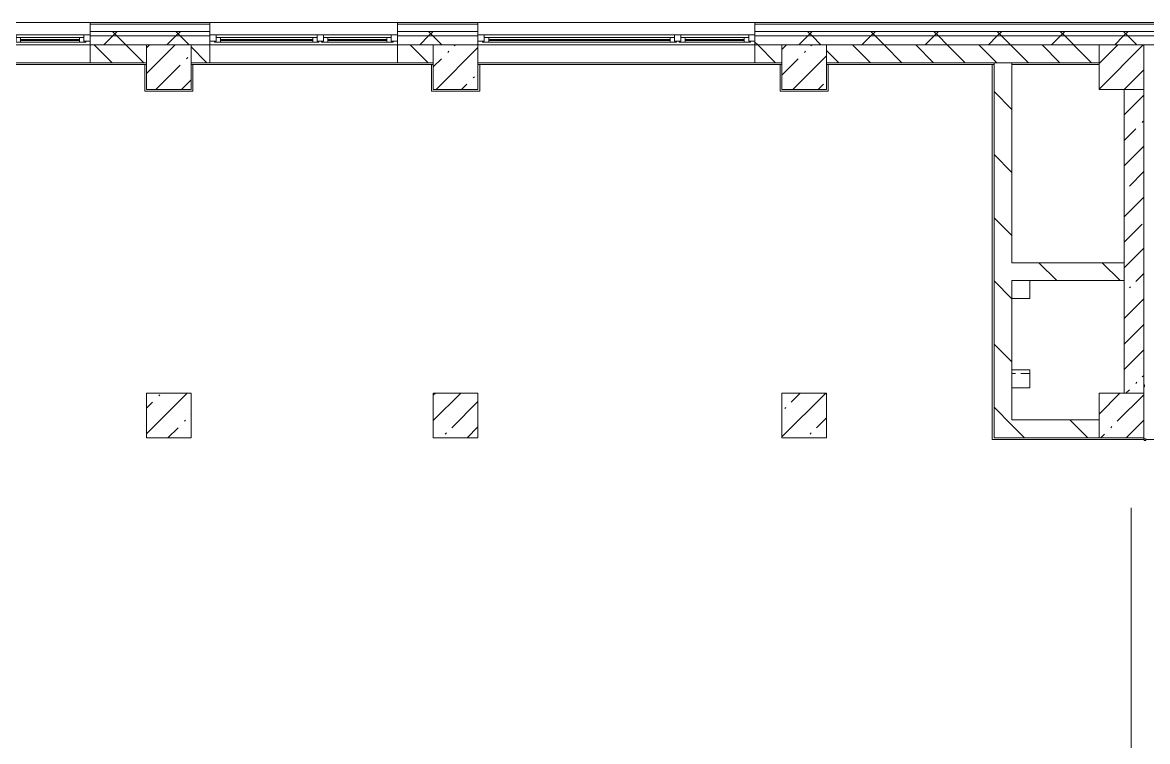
# Model space of a CAD drawing. Header units: millimetres. Extents: x -5368 to 196898, y -8553 to 29000.
# Drawn here: x 134178 to 146768, y 19298 to 27350 of the extents above; entities that cross this region are included whole.
import ezdxf

# ---------------------------------------------------------------- set-up
doc = ezdxf.new("R2010")
doc.units = ezdxf.units.MM
doc.linetypes.add('200_ШТРИХ__ш1_п0_6_', pattern=[160, 100, -60])
for name, color, linetype, lineweight in [('A-DETL-MBND-1', 7, '200_ШТРИХ__ш1_п0_6_', 9), ('A-GLAZ-2', 7, 'Continuous', 5), ('A-WALL', 7, 'Continuous', 9), ('A-WALL-2', 7, 'Continuous', 5), ('I-WALL-4', 7, 'Continuous', 5), ('S-COLS-3', 7, 'Continuous', 5), ('Оси', 7, 'Continuous', 9)]:
    doc.layers.add(name, color=color, linetype=linetype, lineweight=lineweight)
doc.layers.add('A-FLOR-3', color=7, linetype='Continuous', lineweight=5, true_color=0xaaaaaa)
pattern_1 = [(45, (62025.03, 0), (-285.1231, 285.1231), []), (45, (62310.15, 0), (-285.1231, 285.1231), [504.031, -100.806, 16.764, -84.042])]
pattern_2 = [(45, (62025.03, 0), (-353.5534, 353.5534), []), (135, (62025.03, 0), (-353.5534, -353.5534), [])]
pattern_3 = [(135, (62025.03, 0), (-353.5534, -353.5534), [])]

# ---------------------------------------------------------------- blocks, each defined once
blk = doc.blocks.new('BSC_Колонна _Прямоугольная - 500х500-23287078-3_3_1_птичка')
at = {"layer": 'S-COLS-3'}
h = blk.add_hatch(dxfattribs=at)
h.set_pattern_fill('FP_72', color=256, style=0, pattern_type=2)
h.set_pattern_definition([(45, (-84450, -22950), (-285.1231, 285.1231), []), (45, (-84164.88, -22950), (-285.1231, 285.1231), [504.031, -100.806, 16.764, -84.042])])
h.paths.add_polyline_path([(-250, -250), (250, -250), (250, 250), (-250, 250)])
for p, q in [((250, 250), (-250, 250)), ((-250, 250), (-250, -250)), ((250, -250), (250, 250)), ((-250, -250), (250, -250))]:
    blk.add_line(p, q, dxfattribs=at)
blk = doc.blocks.new('BSC_Колонна _Прямоугольная - 500х500-V103-3_3_1_птичка')
at = {"layer": 'S-COLS-3'}
h = blk.add_hatch(dxfattribs=at)
h.set_pattern_fill('FP_87', color=256, style=0, pattern_type=2)
h.set_pattern_definition([(45, (-77000, -22950), (-285.1231, 285.1231), []), (45, (-76714.88, -22950), (-285.1231, 285.1231), [504.031, -100.806, 16.764, -84.042])])
h.paths.add_polyline_path([(-250, -250), (250, -250), (250, 250), (-250, 250)])
for p, q in [((250, 250), (-250, 250)), ((-250, 250), (-250, -250)), ((250, -250), (250, 250)), ((-250, -250), (250, -250))]:
    blk.add_line(p, q, dxfattribs=at)
blk = doc.blocks.new('BSC_Колонна _Прямоугольная - 500х500-V104-3_3_1_птичка')
at = {"layer": 'S-COLS-3'}
h = blk.add_hatch(dxfattribs=at)
h.set_pattern_fill('FP_88', color=256, style=0, pattern_type=2)
h.set_pattern_definition([(45, (-73790, -22950), (-285.1231, 285.1231), []), (45, (-73504.88, -22950), (-285.1231, 285.1231), [504.031, -100.806, 16.764, -84.042])])
h.paths.add_polyline_path([(-250, -250), (250, -250), (250, 250), (-250, 250)])
for p, q in [((250, 250), (-250, 250)), ((-250, 250), (-250, -250)), ((250, -250), (250, 250)), ((-250, -250), (250, -250))]:
    blk.add_line(p, q, dxfattribs=at)
blk = doc.blocks.new('120_Окно_СКБ_2Ст - 120_Окно_СКБ_2Ст 3100х2500 _мал_створка слева_ 2-19089248-3_3_1_птичка')
at = {"layer": 'A-GLAZ-2'}
for p, q in [((-1550, -75), (-1550, -5)), ((-1550, -5), (-1480, -5)), ((1550, -5), (-1550, -5)), ((-1480, -75), (-1550, -75)), ((-1550, -75), (-1500, -75)), ((-1480, -75), (-1500, -75)), ((-1500, -75), (-1500, -85)), ((-1500, -85), (670, -85)), ((670, -85), (-1500, -85)), ((-1480, -5), (-1480, -75)), ((650, -35), (-1480, -35)), ((-1480, -35), (-1480, -75)), ((-1430, -85), (-1430, -35)), ((-1430, -55), (600, -55)), ((600, -65), (-1430, -65)), ((600, -85), (600, -35)), ((650, -75), (650, -5)), ((650, -5), (720, -5)), ((650, -75), (650, -35)), ((720, -75), (650, -75)), ((670, -75), (650, -75)), ((670, -75), (700, -75)), ((670, -85), (670, -75)), ((720, -75), (700, -75)), ((700, -75), (700, -85)), ((700, -85), (1500, -85)), ((1500, -85), (700, -85)), ((720, -5), (720, -75)), ((1480, -35), (720, -35)), ((720, -35), (720, -75)), ((770, -85), (770, -35)), ((770, -55), (1430, -55)), ((1430, -65), (770, -65)), ((1430, -85), (1430, -35)), ((1480, -75), (1480, -5)), ((1480, -5), (1550, -5)), ((1480, -75), (1480, -35)), ((1550, -75), (1480, -75)), ((1500, -75), (1480, -75)), ((1500, -75), (1550, -75)), ((1500, -85), (1500, -75)), ((1550, -5), (1550, -75))]:
    blk.add_line(p, q, dxfattribs=at)
blk = doc.blocks.new('120_Окно_СКБ_2Ст - 120_Окно_СКБ_2Ст 2100х2400 _мал створка справа_-19092174-3_3_1_птичка')
at = {"layer": 'A-GLAZ-2'}
for p, q in [((-1050, -75), (-1050, -5)), ((-1050, -5), (-980, -5)), ((1050, -5), (-1050, -5)), ((-980, -75), (-1050, -75)), ((-1050, -75), (-1000, -75)), ((-980, -75), (-1000, -75)), ((-1000, -75), (-1000, -85)), ((-1000, -85), (170, -85)), ((170, -85), (-1000, -85)), ((-980, -5), (-980, -75)), ((150, -35), (-980, -35)), ((-980, -35), (-980, -75)), ((-930, -85), (-930, -35)), ((-930, -55), (100, -55)), ((100, -65), (-930, -65)), ((100, -85), (100, -35)), ((150, -75), (150, -5)), ((150, -5), (220, -5)), ((150, -75), (150, -35)), ((220, -75), (150, -75)), ((170, -75), (150, -75)), ((170, -75), (200, -75)), ((170, -85), (170, -75)), ((220, -75), (200, -75)), ((200, -75), (200, -85)), ((200, -85), (1000, -85)), ((1000, -85), (200, -85)), ((220, -5), (220, -75)), ((980, -35), (220, -35)), ((220, -35), (220, -75)), ((270, -85), (270, -35)), ((270, -55), (930, -55)), ((930, -65), (270, -65)), ((930, -85), (930, -35)), ((980, -75), (980, -5)), ((980, -5), (1050, -5)), ((980, -75), (980, -35)), ((1050, -75), (980, -75)), ((1000, -75), (980, -75)), ((1000, -75), (1050, -75)), ((1000, -85), (1000, -75)), ((1050, -5), (1050, -75))]:
    blk.add_line(p, q, dxfattribs=at)
blk = doc.blocks.new('BSC_Колонна _Прямоугольная - 500х500-V160-3_3_1_птичка')
at = {"layer": 'S-COLS-3'}
h = blk.add_hatch(dxfattribs=at)
h.set_pattern_fill('FP_121', color=256, style=0, pattern_type=2)
h.set_pattern_definition([(45, (-80900, -22950), (-285.1231, 285.1231), []), (45, (-80614.88, -22950), (-285.1231, 285.1231), [504.031, -100.806, 16.764, -84.042])])
h.paths.add_polyline_path([(-250, -250), (250, -250), (250, 250), (-250, 250)])
for p, q in [((250, 250), (-250, 250)), ((-250, 250), (-250, -250)), ((250, -250), (250, 250)), ((-250, -250), (250, -250))]:
    blk.add_line(p, q, dxfattribs=at)

msp = doc.modelspace()

# ---------------------------------------------------------------- hatches: boundary and pattern name
at = {"layer": 'A-WALL-2'}
h = msp.add_hatch(dxfattribs=at)
h.set_pattern_fill('FP_75', color=256, style=0, pattern_type=2)
h.set_pattern_definition(pattern_2)
h.paths.add_polyline_path([(155185, 27200), (155235, 27200), (155235, 27250), (142375, 27250), (142375, 27200), (155127.1, 27200)])
h.paths.add_polyline_path([(138375, 27200), (139275, 27200), (139275, 27250), (138375, 27250)])
h.paths.add_polyline_path([(132835, 27200), (132835, 27250), (131635, 27250), (131635, 27200), (131813.3, 27200)])
h.paths.add_polyline_path([(134935, 27200), (136275, 27200), (136275, 27250), (134935, 27250)])
h.paths.add_polyline_path([(128634.1, 27200), (129135, 27200), (129135, 27250), (124885, 27250), (124885, 27200), (127574.4, 27200)])
h.paths.add_polyline_path([(115917.5, 27200), (116785, 27200), (116785, 27250), (115285, 27250), (115285, 27200)])
h.paths.add_polyline_path([(120985, 27200), (120985, 27250), (119885, 27250), (119885, 27200), (120156.4, 27200)])
h.paths.add_polyline_path([(112738.4, 27200), (112785, 27200), (112785, 27250), (111685.3, 27250), (111685.3, 27200)])
h.paths.add_polyline_path([(121885, 27200), (123985, 27200), (123985, 27250), (121885, 27250)])
h.paths.add_polyline_path([(110618.9, 27200), (110785.3, 27200), (110785.3, 27250), (109685, 27250), (109685, 27200)])
h.paths.add_polyline_path([(104185, 27200), (106585, 27200), (106585, 27250), (104085, 27250), (104085, 27200)])
h = msp.add_hatch(dxfattribs=at)
h.set_pattern_fill('FP_75', color=256, style=0, pattern_type=2)
h.set_pattern_definition(pattern_2)
h.paths.add_polyline_path([(155185, 27100), (155185, 27200), (142375, 27200), (142375, 27100), (155127.1, 27100)])
h.paths.add_polyline_path([(139275, 27100), (139275, 27200), (138375, 27200), (138375, 27100), (139231.3, 27100)])
h.paths.add_polyline_path([(134935, 27100), (136275, 27100), (136275, 27200), (134935, 27200)])
h.paths.add_polyline_path([(127574.4, 27100), (129135, 27100), (129135, 27200), (124885, 27200), (124885, 27100), (125455, 27100)])
h.paths.add_polyline_path([(132835, 27100), (132835, 27200), (131635, 27200), (131635, 27100), (131813.3, 27100)])
h.paths.add_polyline_path([(120985, 27100), (120985, 27200), (119885, 27200), (119885, 27100), (120156.4, 27100)])
h.paths.add_polyline_path([(121885, 27100), (123985, 27100), (123985, 27200), (121885, 27200)])
h.paths.add_polyline_path([(112785, 27100), (112785, 27200), (111685.3, 27200), (111685.3, 27100), (112738.4, 27100)])
h.paths.add_polyline_path([(115285, 27100), (116785, 27100), (116785, 27200), (115285, 27200)])
h.paths.add_polyline_path([(110618.9, 27100), (110785.3, 27100), (110785.3, 27200), (109685, 27200), (109685, 27100)])
h.paths.add_polyline_path([(104260.6, 27100), (106585, 27100), (106585, 27200), (104185, 27200), (104185, 27100)])
h = msp.add_hatch(dxfattribs=at)
h.set_pattern_fill('FP_73', color=256, style=0, pattern_type=2)
h.set_pattern_definition([(135, (62025.03, 0), (-176.7767, -176.7767), [])])
h.paths.add_polyline_path([(142410.5, 26900), (142675, 26900), (142675, 27100), (142375, 27100), (142375, 26900)])
h.paths.add_polyline_path([(144529.9, 26900), (146225, 26900), (146225, 27100), (143175, 27100), (143175, 26900)])
h.paths.add_polyline_path([(134935, 26900), (135565, 26900), (135565, 27100), (134935, 27100), (134935, 26950.5)])
h.paths.add_polyline_path([(138775, 26900), (138775, 27100), (138375, 27100), (138375, 26900)])
h.paths.add_polyline_path([(136275, 26900), (136275, 27100), (136065, 27100), (136065, 26900)])
h.paths.add_polyline_path([(128785, 26900), (129135, 26900), (129135, 27100), (128785, 27100), (128785, 26950.5)])
h.paths.add_polyline_path([(132335, 26900), (132335, 27100), (131635, 27100), (131635, 26900)])
h.paths.add_polyline_path([(119885, 26900), (120985, 26900), (120985, 27100), (119885, 27100), (119885, 26950.5)])
h.paths.add_polyline_path([(124885, 26900), (128185, 26900), (128185, 27100), (124885, 27100), (124885, 26950.5)])
h.paths.add_polyline_path([(123985, 26900), (123985, 27100), (122785, 27100), (122785, 26900)])
h.paths.add_polyline_path([(122185, 26900), (122185, 27100), (121885, 27100), (121885, 26900)])
h.paths.add_polyline_path([(115285, 26900), (116185, 26900), (116185, 27100), (115285, 27100), (115285, 26950.5)])
h.paths.add_polyline_path([(106585, 26900), (106585, 27100), (104785, 27100), (104785, 26900)])
h.paths.add_polyline_path([(111685.3, 26900), (112785, 26900), (112785, 27100), (111685.3, 27100), (111685.3, 26950.5)])
h.paths.add_polyline_path([(110185, 26900), (110185, 27100), (109685, 27100), (109685, 26900)])
at = {"layer": 'I-WALL-4'}
h = msp.add_hatch(dxfattribs=at)
h.set_pattern_fill('FP_74', color=256, style=0, pattern_type=2)
h.set_pattern_definition(pattern_3)
h.paths.add_polyline_path([(145250.1, 24259.9), (145250.1, 26900), (145050.1, 26900), (145050.1, 24259.9)])
h = msp.add_hatch(dxfattribs=at)
h.set_pattern_fill('FP_71', color=256, style=0, pattern_type=2)
h.set_pattern_definition(pattern_1)
h.paths.add_polyline_path([(146649.3, 23200), (146725, 23200), (146725, 26600), (146505, 26600), (146505, 23200)])
h = msp.add_hatch(dxfattribs=at)
h.set_pattern_fill('FP_74', color=256, style=0, pattern_type=2)
h.set_pattern_definition(pattern_3)
h.paths.add_polyline_path([(146505, 24460), (146505, 24660), (145250.1, 24660), (145250.1, 24460)])
h = msp.add_hatch(dxfattribs=at)
h.set_pattern_fill('FP_74', color=256, style=0, pattern_type=2)
h.set_pattern_definition(pattern_3)
h.paths.add_polyline_path([(145250.1, 22700), (145250.1, 24259.9), (145050.1, 24259.9), (145050.1, 22700)])
h = msp.add_hatch(dxfattribs=at)
h.set_pattern_fill('FP_74', color=256, style=0, pattern_type=2)
h.set_pattern_definition(pattern_3)
h.paths.add_polyline_path([(145250.1, 22700), (146225, 22700), (146225, 22900), (145250.1, 22900)])
at = {"layer": 'S-COLS-3'}
h = msp.add_hatch(dxfattribs=at)
h.set_pattern_fill('FP_71', color=256, style=0, pattern_type=2)
h.set_pattern_definition(pattern_1)
h.paths.add_polyline_path([(136052.2, 26600), (136065, 26600), (136065, 27100), (135565, 27100), (135565, 26600)])
h = msp.add_hatch(dxfattribs=at)
h.set_pattern_fill('FP_71', color=256, style=0, pattern_type=2)
h.set_pattern_definition(pattern_1)
h.paths.add_polyline_path([(138775, 26600), (139275, 26600), (139275, 27100), (138775, 27100), (138775, 26900)])
h = msp.add_hatch(dxfattribs=at)
h.set_pattern_fill('FP_71', color=256, style=0, pattern_type=2)
h.set_pattern_definition(pattern_1)
h.paths.add_polyline_path([(142675, 26600), (143175, 26600), (143175, 27100), (142675, 27100), (142675, 26900)])
h = msp.add_hatch(dxfattribs=at)
h.set_pattern_fill('FP_71', color=256, style=0, pattern_type=2)
h.set_pattern_definition(pattern_1)
h.paths.add_polyline_path([(146225, 26600), (146725, 26600), (146725, 27100), (146225, 27100), (146225, 26900)])

# ---------------------------------------------------------------- linework, layer by layer
at = {"layer": 'A-DETL-MBND-1'}
for p, q in [((145450.1, 23420), (145250.1, 23420)), ((146735, 23290.5), (146725, 23290.5)), ((146725, 23270.5), (146735, 23270.5)), ((146735, 23270.5), (146735, 23290.5))]:
    msp.add_line(p, q, dxfattribs=at)
at = {"layer": 'A-FLOR-3'}
for p, q in [((135545, 26580), (135545, 26880)), ((136085, 26880), (136085, 26580)), ((138755, 26580), (138755, 26880)), ((139295, 26880), (139295, 26580)), ((142655, 26580), (142655, 26880)), ((143195.1, 26880), (143195.1, 26580)), ((145030.1, 22680), (145030.1, 26880)), ((136085, 26580), (135545, 26580)), ((139295, 26580), (138755, 26580)), ((143195.1, 26580), (142655, 26580)), ((145250.1, 24459.9), (145450.1, 24459.9)), ((145450.1, 24459.9), (145450.1, 24259.9)), ((145450.1, 24259.9), (145250.1, 24259.9)), ((145250.1, 23459.9), (145450.1, 23459.9)), ((145450.1, 23459.9), (145450.1, 23259.9)), ((145450.1, 23259.9), (145250.1, 23259.9)), ((146729.6, 22680), (145030.1, 22680)), ((146725, 22680), (146725, 22700)), ((147015, 22680), (146749.6, 22680))]:
    msp.add_line(p, q, dxfattribs=at)
at = {"layer": 'A-WALL'}
for p, q in [((136275, 27330), (134935, 27330)), ((139275, 27330), (138375, 27330)), ((155315, 27330), (142375, 27330)), ((136275, 27250), (134935, 27250)), ((136275, 27200), (134935, 27200)), ((139275, 27250), (138375, 27250)), ((139275, 27200), (138375, 27200)), ((155235, 27250), (142375, 27250)), ((155185, 27200), (142375, 27200)), ((145250.1, 26900), (145050.1, 26900))]:
    msp.add_line(p, q, dxfattribs=at)
at = {"layer": 'A-WALL-2'}
for p, q in [((138375, 27350), (111685.3, 27350)), ((134935, 27350), (134935, 26900)), ((136275, 26900), (136275, 27350)), ((138375, 27350), (138375, 26900)), ((155335, 27350), (138375, 27350)), ((139275, 27100), (139275, 27350)), ((142375, 27350), (142375, 26900)), ((154835, 27100), (110785, 27100)), ((135565, 26900), (135565, 27100)), ((136065, 27100), (136065, 26900)), ((138775, 26900), (138775, 27100)), ((142675, 26900), (142675, 27100)), ((143175, 27100), (143175, 26900)), ((146225, 26900), (146225, 27100)), ((134935, 26900), (135565, 26900)), ((136065, 26900), (136275, 26900)), ((138375, 26900), (138775, 26900)), ((142375, 26900), (142675, 26900)), ((143175, 26900), (145050.1, 26900)), ((145250.1, 26900), (146225, 26900)), ((146749.6, 22689), (146729.6, 22689)), ((146729.6, 22689), (146729.6, 22669)), ((146729.6, 22669), (146749.6, 22669)), ((146749.6, 22669), (146749.6, 22689))]:
    msp.add_line(p, q, dxfattribs=at)
at = {"layer": 'I-WALL-4'}
for p, q in [((132835, 27100), (134935, 27100)), ((136275, 27100), (138375, 27100)), ((139275, 27100), (142375, 27100)), ((134935, 26900), (132835, 26900)), ((135565, 26880), (132835, 26880)), ((138775, 26880), (136065, 26880)), ((138375, 26900), (136275, 26900)), ((142375, 26900), (139275, 26900)), ((142675, 26880), (139275, 26880)), ((145050.1, 26880), (143175, 26880)), ((145050.1, 26900), (145050.1, 22700)), ((145250.1, 24660), (145250.1, 26900)), ((146225, 26880), (145250.1, 26880)), ((146725, 26600), (146505, 26600)), ((146505, 26600), (146505, 23200)), ((146725, 23200), (146725, 26600)), ((146505, 24660), (145250.1, 24660)), ((145250.1, 24460), (146505, 24460)), ((145250.1, 22900), (145250.1, 24460)), ((146225, 22900), (145250.1, 22900)), ((145050.1, 22700), (146225, 22700))]:
    msp.add_line(p, q, dxfattribs=at)
at = {"layer": 'S-COLS-3'}
for p, q in [((136065, 27100), (135565, 27100)), ((135565, 27100), (135565, 26900)), ((136065, 26900), (136065, 27100)), ((139275, 27100), (138775, 27100)), ((138775, 27100), (138775, 26900)), ((139275, 26600), (139275, 27100)), ((143175, 27100), (142675, 27100)), ((142675, 27100), (142675, 26900)), ((143175, 26900), (143175, 27100)), ((146725, 27100), (146225, 27100)), ((146225, 27100), (146225, 26900)), ((146725, 26600), (146725, 27100)), ((135565, 26900), (135565, 26600)), ((136065, 26600), (136065, 26900)), ((138775, 26900), (138775, 26600)), ((142675, 26900), (142675, 26600)), ((143175, 26600), (143175, 26900)), ((146225, 26900), (146225, 26600)), ((135565, 26600), (136065, 26600)), ((138775, 26600), (139275, 26600)), ((142675, 26600), (143175, 26600)), ((146225, 26600), (146725, 26600))]:
    msp.add_line(p, q, dxfattribs=at)
at = {"layer": 'Оси'}
msp.add_line((146585, 10029.8), (146585, 21915.1), dxfattribs=at)

# ---------------------------------------------------------------- block references
at = {"layer": 'A-GLAZ-2'}
for name, p in [('120_Окно_СКБ_2Ст - 120_Окно_СКБ_2Ст 2100х2400 _мал створка справа_-19092174-3_3_1_птичка', (133885, 27215)), ('120_Окно_СКБ_2Ст - 120_Окно_СКБ_2Ст 2100х2400 _мал створка справа_-19092174-3_3_1_птичка', (137325, 27215)), ('120_Окно_СКБ_2Ст - 120_Окно_СКБ_2Ст 3100х2500 _мал_створка слева_ 2-19089248-3_3_1_птичка', (140825, 27215))]:
    msp.add_blockref(name, p, dxfattribs=at)
at = {"layer": 'S-COLS-3'}
for name, p in [('BSC_Колонна _Прямоугольная - 500х500-V104-3_3_1_птичка', (135815, 22950)), ('BSC_Колонна _Прямоугольная - 500х500-V103-3_3_1_птичка', (139025, 22950)), ('BSC_Колонна _Прямоугольная - 500х500-V160-3_3_1_птичка', (142925, 22950)), ('BSC_Колонна _Прямоугольная - 500х500-23287078-3_3_1_птичка', (146475, 22950))]:
    msp.add_blockref(name, p, dxfattribs=at)

doc.saveas('drawing.dxf')
